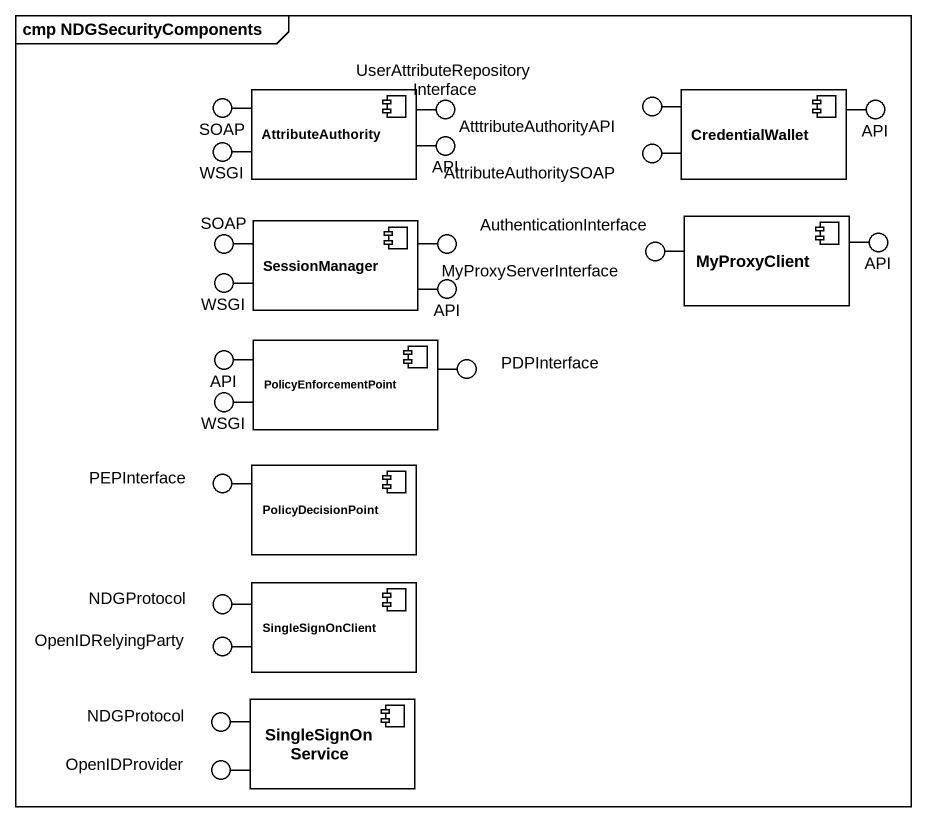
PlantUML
@startuml
mainframe cmp NDGSecurityComponents
() SOAP
component AttributeAuthority
() "UserAttributeRepositoryInterface" as UserAttributeRepositoryInter
() AtttributeAuthorityAPI
component CredentialWallet
() API
() WSGI
() "API" as API_2
() AttributeAuthoritySOAP
() "SOAP" as SOAP_2
component SessionManager
() AuthenticationInterface
() MyProxyServerInterface
component MyProxyClient
() "API" as API_3
() "WSGI" as WSGI_2
() "API" as API_4
() "API" as API_5
() "WSGI" as WSGI_3
component PolicyEnforcementPoint
() PDPInterface
component PolicyDecisionPoint
() PEPInterface
() NDGProtocol
component SingleSignOnClient
() OpenIDRelyingParty
() "NDGProtocol" as NDGProtocol_2
component SingleSignOnService
() OpenIDProvider
AttributeAuthority -left- SOAP
AttributeAuthority -right- UserAttributeRepositoryInter
CredentialWallet -left- AtttributeAuthorityAPI
CredentialWallet -right- API
AttributeAuthority -left- WSGI
AttributeAuthority -right- API_2
CredentialWallet -left- AttributeAuthoritySOAP
SessionManager -left- SOAP_2
SessionManager -right- AuthenticationInterface
MyProxyClient -left- MyProxyServerInterface
MyProxyClient -right- API_3
SessionManager -left- WSGI_2
SessionManager -right- API_4
PolicyEnforcementPoint -left- API_5
PolicyEnforcementPoint -left- WSGI_3
PolicyEnforcementPoint -right- PDPInterface
PolicyDecisionPoint -left- PEPInterface
SingleSignOnClient -left- NDGProtocol
SingleSignOnClient -left- OpenIDRelyingParty
SingleSignOnService -left- NDGProtocol_2
SingleSignOnService -left- OpenIDProvider
@enduml
